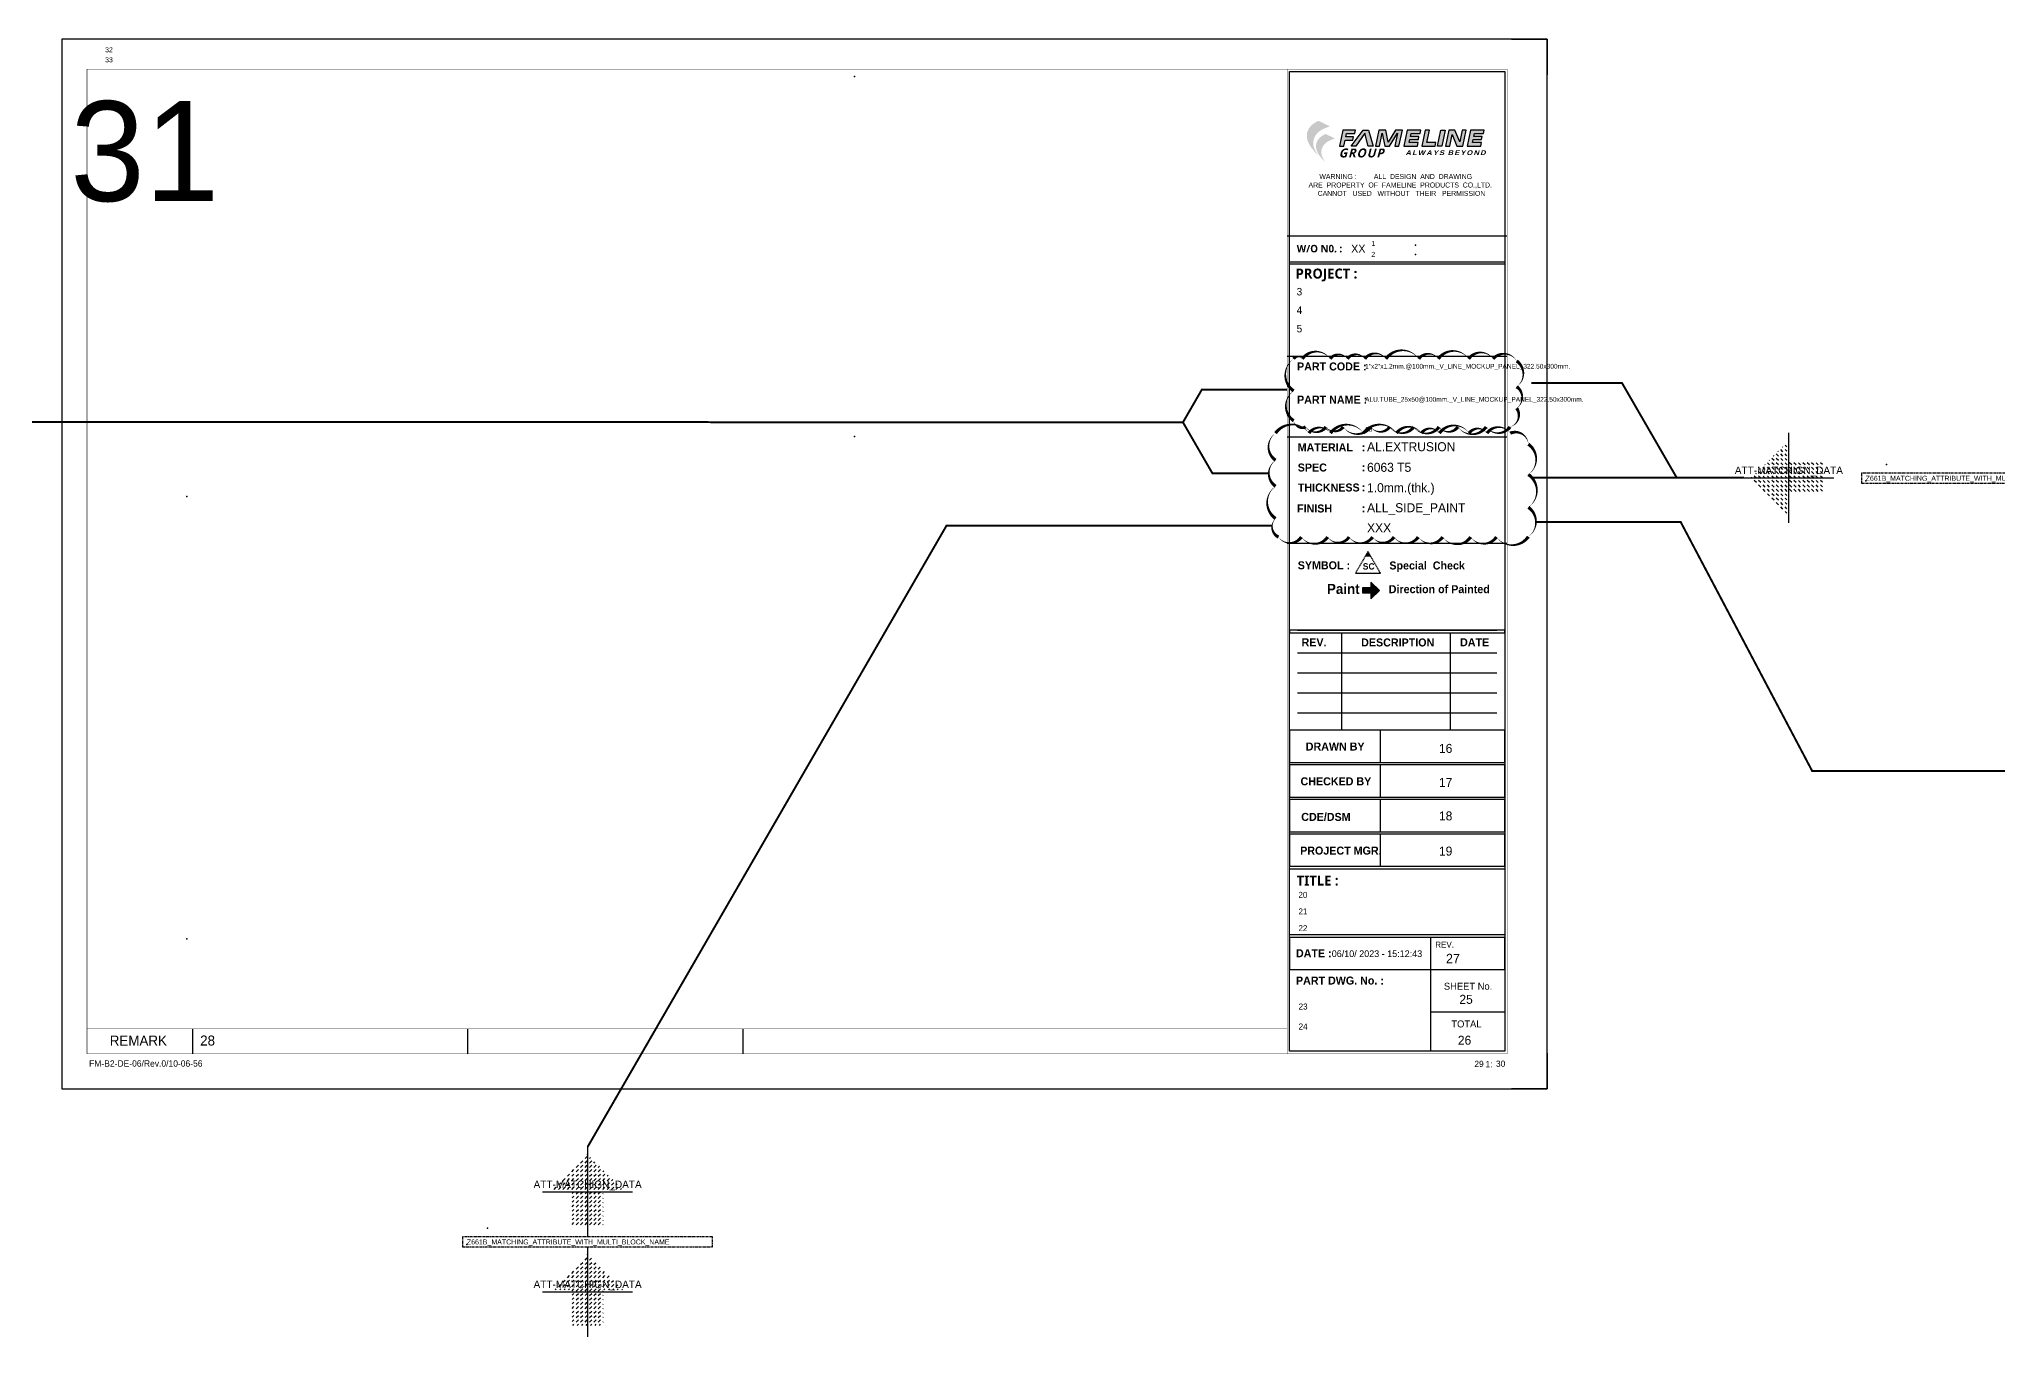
# Model space of a CAD drawing. Header units: millimetres. Extents: x -244126 to 368105, y -173968 to 259060.
# Drawn here: x 237522 to 257105, y 225066 to 238047 of the extents above; entities that cross this region are included whole.
import ezdxf
from ezdxf.enums import TextEntityAlignment as Align
from ezdxf.lldxf.tags import DXFTag

# ---------------------------------------------------------------- set-up
doc = ezdxf.new("R2010")
doc.units = ezdxf.units.MM
doc.header["$MEASUREMENT"] = 0
doc.linetypes.add('005_GG_TA_LINE', pattern=[13.75, 5, -1.25, 1.25, -1.25, 5])
doc.linetypes.add('HIDDEN', pattern=[9.525, 6.35, -3.175])
for name, color, linetype in [('000 - D I M 0.25', 6, 'Continuous'), ('000 - H A T C H', 8, 'Continuous'), ('000 - L I N E 0.1', 1, 'Continuous'), ('000 - T E X T', 4, 'Continuous'), ('000 - TITLEBLOCK', 4, 'Continuous'), ('001 - ASCESSORIES', 1, 'Continuous'), ('FL-Support ii', 5, 'Continuous'), ('T E X T', 4, 'Continuous')]:
    doc.layers.add(name, color=color, linetype=linetype)
doc.styles.add('BROWALLIA', font='BrowalliaUPC.ttf')
doc.styles.add('century gothic111111', font='CordiaUPC.ttf')
doc.styles.add('Cetury Gothic', font='GOTHIC.TTF')
doc.styles.add('MtXpl_Century_Gothic', font='GOTHICB.TTF')
doc.styles.add('MtXpl_Malgun_Gothic', font='malgunbd.ttf')
doc.styles.get("Standard").update_dxf_attribs({"font": 'arial.ttf'})
doc.styles.add('TA', font='Cordia New.ttf', dxfattribs={"height": 4.5})
tags = doc.linetypes.add('000-ADD-ATT', pattern='A,0.5,-0.3,["ADD-ATT",Standard,S=0.1,R=0,X=-0.2,Y=-0.05],-0.5', length=1.3).pattern_tags.tags
tags[6] = DXFTag(74, 10)
tags = doc.linetypes.add('000-MATCHATT', pattern='A,0.5,-0.3,["MATCHATT",Standard,S=0.1,R=0,X=-0.3,Y=-0.05],-0.5', length=1.3).pattern_tags.tags
tags[6] = DXFTag(74, 10)

# ---------------------------------------------------------------- blocks, each defined once
blk = doc.blocks.new('*U4700')
at = {"color": 0, "linetype": '005_GG_TA_LINE'}
blk.add_lwpolyline([(0, 0), (500, 0), (500, 20), (0, 20)], close=True, dxfattribs=at)
for p in [(8.6, 4.9), (50, 37.5)]:
    blk.add_point(p, dxfattribs=at)
blk.add_attdef('NAMEBLK', (8.6, 4.9), '', height=10, dxfattribs=at)
blk = doc.blocks.new('*U4713')
at = {"layer": '000 - H A T C H'}
h = blk.add_hatch(dxfattribs=at)
h.set_pattern_fill('DASH', color=8, scale=250, angle=45)
h.paths.add_polyline_path([(154, 20), (354, 20), (0, 373), (-354, 20), (-154, 20), (-154, -335), (154, -335)])
at = {"color": 250}
for p, q in [((0, 450), (0, -450)), ((-450, 0), (450, 0))]:
    blk.add_line(p, q, dxfattribs=at)
at = {"color": 3}
blk.add_point((0, 373), dxfattribs=at)
at = {"color": 0, "style": 'TA'}
for tag, p in [('TAG1', (0, 75)), ('TAG2', (0, -75))]:
    blk.add_attdef(tag, text='', height=75, dxfattribs=at).set_placement(p, align=Align.MIDDLE_CENTER)
blk = doc.blocks.new('A$Cfd196da9')
at = {"color": 0, "linetype": 'ByBlock', "const_width": 0.1}
blk.add_lwpolyline([(-143.5, -98), (96.5, -98), (96.5, 99), (-143.5, 99)], close=True, dxfattribs=at)
blk = doc.blocks.new('NEW LOGO FAMELINE')
h = blk.add_hatch(color=3)
h.dxf.hatch_style = 1
h.set_gradient(color1=(51, 51, 51), color2=(132, 132, 132), tint=1, name='INVHEMISPHERICAL')
edge = h.paths.add_edge_path()
edge.add_spline(control_points=[(167, -151.3), (166.2, -150.2), (164.6, -148), (161.9, -143.2), (159.3, -137.4), (158.4, -130.6), (159.4, -124.4), (161.9, -118.6), (166.8, -112.3), (175.3, -106.8), (182.7, -104.2), (186.7, -102.7)], knot_values=[0, 0, 0, 0, 3.999368, 8.221458, 16.423435, 22.935826, 28.683381, 35.030362, 41.70231, 52.106571, 65.045306, 65.045306, 65.045306, 65.045306], degree=3, periodic=0)
edge.add_line((186.7, -102.7), (167.5, -93.5))
edge.add_spline(control_points=[(167.5, -93.5), (165.3, -94.5), (160.7, -96.8), (154.8, -101.7), (150.3, -107.6), (148, -114.3), (147.8, -121.1), (149.6, -128.8), (153.3, -135.6), (157.9, -141.6), (162.1, -146.7), (165.3, -149.7), (167, -151.3)], knot_values=[0, 0, 0, 0, 7.114643, 15.455222, 22.761373, 29.246418, 36.248595, 42.954952, 52.716962, 59.173886, 65.493194, 72.469008, 72.469008, 72.469008, 72.469008], degree=3, periodic=0)
edge = h.paths.add_edge_path(flags=16)
edge.add_spline(control_points=[(174.4, -106.3), (174.1, -106.2), (172.5, -105.6), (168.6, -105.4), (162.7, -105.8), (156.2, -106.9), (152.6, -109.1), (151, -110.1)], knot_values=[0, 0, 0, 0, 1.056476, 5.025479, 11.599149, 18.811417, 24.352285, 24.352285, 24.352285, 24.352285], degree=3, periodic=0)
edge.add_spline(control_points=[(151, -110.1), (151.1, -109.8), (151.2, -109.5), (151.8, -108.3), (152.4, -107.3), (153.9, -105.1), (154.9, -104), (157.1, -101.7), (158.4, -100.5), (160.4, -99), (161.1, -98.5), (162.6, -97.6), (163.3, -97.1), (164.9, -96.2), (165.8, -95.8), (167, -95.2), (167.2, -95.1), (167.5, -95)], knot_values=[0.636744, 0.636744, 0.636744, 0.636744, 1.528083, 1.528083, 5.150301, 5.150301, 9.845601, 9.845601, 15.15015, 15.15015, 17.802424, 17.802424, 20.454698, 20.454698, 23.491903, 23.491903, 24.373762, 24.373762, 24.373762, 24.373762], degree=3, periodic=0)
edge.add_line((167.5, -95), (183.3, -102.6))
edge.add_spline(control_points=[(183.3, -102.6), (182.4, -102.9), (181.5, -103.2), (178.6, -104.4), (176.5, -105.2), (174.4, -106.3)], knot_values=[3.151221, 3.151221, 3.151221, 3.151221, 5.963358, 5.963358, 12.618488, 12.618488, 12.618488, 12.618488], degree=3, periodic=0)
h = blk.add_hatch(color=253)
h.dxf.hatch_style = 1
edge = h.paths.add_edge_path()
edge.add_spline(control_points=[(167.5, -95), (167.2, -95.1), (167, -95.2), (165.8, -95.8), (164.9, -96.2), (163.3, -97.1), (162.6, -97.6), (161.1, -98.5), (160.4, -99), (158.4, -100.5), (157.1, -101.7), (154.9, -104), (153.9, -105.1), (152.4, -107.3), (151.8, -108.3), (151.2, -109.5), (151.1, -109.8), (151, -110.1)], knot_values=[0.636744, 0.636744, 0.636744, 0.636744, 1.518603, 1.518603, 4.555808, 4.555808, 7.208082, 7.208082, 9.860357, 9.860357, 15.164905, 15.164905, 19.860205, 19.860205, 23.482423, 23.482423, 24.373762, 24.373762, 24.373762, 24.373762], degree=3, periodic=0)
edge.add_spline(control_points=[(151, -110.1), (152.6, -109.1), (156.2, -106.9), (162.7, -105.8), (168.6, -105.4), (172.5, -105.6), (174.1, -106.2), (174.4, -106.3)], knot_values=[0, 0, 0, 0, 5.540868, 12.753135, 19.326806, 23.295809, 24.352285, 24.352285, 24.352285, 24.352285], degree=3, periodic=0)
edge.add_spline(control_points=[(174.4, -106.3), (176.5, -105.2), (178.6, -104.4), (181.5, -103.2), (182.4, -102.9), (183.3, -102.6)], knot_values=[3.151221, 3.151221, 3.151221, 3.151221, 9.806351, 9.806351, 12.618488, 12.618488, 12.618488, 12.618488], degree=3, periodic=0)
edge.add_line((183.3, -102.6), (167.5, -95))
edge = h.paths.add_edge_path()
edge.add_spline(control_points=[(179.5, -116.8), (179.3, -116.9), (179.1, -117), (178.1, -117.4), (177.4, -117.8), (176, -118.5), (175.4, -118.9), (174.3, -119.6), (173.7, -120), (172, -121.3), (171, -122.3), (169.1, -124.2), (168.3, -125.1), (167.1, -126.9), (166.6, -127.7), (166.1, -128.8), (166, -129), (165.9, -129.2)], knot_values=[0.636744, 0.636744, 0.636744, 0.636744, 1.518603, 1.518603, 4.555808, 4.555808, 7.208082, 7.208082, 9.860357, 9.860357, 15.164905, 15.164905, 19.860205, 19.860205, 23.482423, 23.482423, 24.373762, 24.373762, 24.373762, 24.373762], degree=3, periodic=0)
edge.add_spline(control_points=[(165.9, -129.2), (166.3, -129), (166.6, -128.7), (167, -128.5)], knot_values=[0, 0, 0, 0, 1.522018, 1.522018, 1.522018, 1.522018], degree=3, periodic=0)
edge.add_spline(control_points=[(167, -128.5), (167.7, -128.1), (168.5, -127.7), (169.2, -127.3)], knot_values=[1.522018, 1.522018, 1.522018, 1.522018, 4.566053, 4.566053, 4.566053, 4.566053], degree=3, periodic=0)
edge.add_spline(control_points=[(169.2, -127.3), (169.5, -127.2), (170.2, -126.9), (171, -126.6), (171.6, -126.5)], knot_values=[4.566053, 4.566053, 4.566053, 4.566053, 5.540868, 7.610089, 7.610089, 7.610089, 7.610089], degree=3, periodic=0)
edge.add_spline(control_points=[(171.6, -126.5), (172.4, -126.3), (173.2, -126.1), (174, -126)], knot_values=[7.610089, 7.610089, 7.610089, 7.610089, 10.654125, 10.654125, 10.654125, 10.654125], degree=3, periodic=0)
edge.add_spline(control_points=[(174, -126), (174.6, -125.9), (175.8, -125.7), (177.1, -125.6), (177.8, -125.5)], knot_values=[10.654125, 10.654125, 10.654125, 10.654125, 12.753135, 15.220178, 15.220178, 15.220178, 15.220178], degree=3, periodic=0)
edge.add_spline(control_points=[(177.8, -125.5), (178.9, -125.5), (180.1, -125.4), (181.4, -125.4), (181.5, -125.4)], knot_values=[15.220178, 15.220178, 15.220178, 15.220178, 19.326806, 19.786231, 19.786231, 19.786231, 19.786231], degree=3, periodic=0)
edge.add_spline(control_points=[(181.5, -125.4), (182.1, -125.5), (182.8, -125.5), (183.4, -125.6)], knot_values=[19.786231, 19.786231, 19.786231, 19.786231, 22.069258, 22.069258, 22.069258, 22.069258], degree=3, periodic=0)
edge.add_spline(control_points=[(183.4, -125.6), (183.7, -125.6), (184.1, -125.7), (184.5, -125.8), (184.6, -125.9)], knot_values=[22.069258, 22.069258, 22.069258, 22.069258, 23.295809, 23.591276, 23.591276, 23.591276, 23.591276], degree=3, periodic=0)
edge.add_spline(control_points=[(184.6, -125.9), (184.8, -125.9), (185, -126), (185.2, -126.1)], knot_values=[23.591276, 23.591276, 23.591276, 23.591276, 24.352285, 24.352285, 24.352285, 24.352285], degree=3, periodic=0)
edge.add_spline(control_points=[(185.2, -126.1), (186.9, -125.2), (188.6, -124.5), (191, -123.5), (191.8, -123.3), (192.5, -123)], knot_values=[3.151221, 3.151221, 3.151221, 3.151221, 9.806351, 9.806351, 12.618488, 12.618488, 12.618488, 12.618488], degree=3, periodic=0)
edge.add_line((192.5, -123), (179.5, -116.8))
h = blk.add_hatch(color=3)
h.dxf.hatch_style = 1
h.set_gradient(color1=(51, 51, 51), color2=(132, 132, 132), tint=1, name='INVHEMISPHERICAL')
edge = h.paths.add_edge_path()
edge.add_spline(control_points=[(179.1, -163.1), (178.5, -162.2), (177.2, -160.4), (174.9, -156.5), (172.8, -151.7), (172, -146), (172.8, -140.9), (174.9, -136.2), (178.9, -131), (185.9, -126.5), (192, -124.3), (195.3, -123.1)], knot_values=[0, 0, 0, 0, 3.28902, 6.761203, 13.506384, 18.862075, 23.588778, 28.808439, 34.295348, 42.851654, 53.492273, 53.492273, 53.492273, 53.492273], degree=3, periodic=0)
edge.add_line((195.3, -123.1), (179.5, -115.6))
edge.add_spline(control_points=[(179.5, -115.6), (177.7, -116.4), (173.9, -118.3), (169.1, -122.3), (165.3, -127.2), (163.4, -132.7), (163.3, -138.3), (164.8, -144.6), (167.9, -150.2), (171.6, -155.1), (175.1, -159.3), (177.7, -161.8), (179.1, -163.1)], knot_values=[0, 0, 0, 0, 5.850974, 12.71014, 18.718608, 24.051811, 29.810295, 35.325501, 43.35363, 48.663707, 53.86061, 59.597414, 59.597414, 59.597414, 59.597414], degree=3, periodic=0)
edge = h.paths.add_edge_path(flags=16)
edge.add_spline(control_points=[(171.6, -126.5), (171, -126.6), (170.2, -126.9), (169.5, -127.2), (169.2, -127.3)], knot_values=[4.566053, 4.566053, 4.566053, 4.566053, 6.635274, 7.610089, 7.610089, 7.610089, 7.610089], degree=3, periodic=0)
edge.add_spline(control_points=[(169.2, -127.3), (168.5, -127.7), (167.7, -128.1), (167, -128.5)], knot_values=[1.522018, 1.522018, 1.522018, 1.522018, 4.566053, 4.566053, 4.566053, 4.566053], degree=3, periodic=0)
edge.add_spline(control_points=[(167, -128.5), (166.6, -128.7), (166.3, -129), (165.9, -129.2)], knot_values=[0, 0, 0, 0, 1.522018, 1.522018, 1.522018, 1.522018], degree=3, periodic=0)
edge.add_spline(control_points=[(165.9, -129.2), (166, -129), (166.1, -128.8), (166.6, -127.7), (167.1, -126.9), (168.3, -125.1), (169.1, -124.2), (171, -122.3), (172, -121.3), (173.7, -120), (174.3, -119.6), (175.4, -118.9), (176, -118.5), (177.4, -117.8), (178.1, -117.4), (179.1, -117), (179.3, -116.9), (179.5, -116.8)], knot_values=[0.636744, 0.636744, 0.636744, 0.636744, 1.528083, 1.528083, 5.150301, 5.150301, 9.845601, 9.845601, 15.15015, 15.15015, 17.802424, 17.802424, 20.454698, 20.454698, 23.491903, 23.491903, 24.373762, 24.373762, 24.373762, 24.373762], degree=3, periodic=0)
edge.add_line((179.5, -116.8), (192.5, -123))
edge.add_spline(control_points=[(192.5, -123), (191.8, -123.3), (191, -123.5), (188.6, -124.5), (186.9, -125.2), (185.2, -126.1)], knot_values=[3.151221, 3.151221, 3.151221, 3.151221, 5.963358, 5.963358, 12.618488, 12.618488, 12.618488, 12.618488], degree=3, periodic=0)
edge.add_spline(control_points=[(185.2, -126.1), (185, -126), (184.8, -125.9), (184.6, -125.9)], knot_values=[23.591276, 23.591276, 23.591276, 23.591276, 24.352285, 24.352285, 24.352285, 24.352285], degree=3, periodic=0)
edge.add_spline(control_points=[(184.6, -125.9), (184.5, -125.8), (184.1, -125.7), (183.7, -125.6), (183.4, -125.6)], knot_values=[22.069258, 22.069258, 22.069258, 22.069258, 22.364725, 23.591276, 23.591276, 23.591276, 23.591276], degree=3, periodic=0)
edge.add_spline(control_points=[(183.4, -125.6), (182.8, -125.5), (182.1, -125.5), (181.5, -125.4)], knot_values=[19.786231, 19.786231, 19.786231, 19.786231, 22.069258, 22.069258, 22.069258, 22.069258], degree=3, periodic=0)
edge.add_spline(control_points=[(181.5, -125.4), (181.4, -125.4), (180.1, -125.4), (178.9, -125.5), (177.8, -125.5)], knot_values=[15.220178, 15.220178, 15.220178, 15.220178, 15.679604, 19.786231, 19.786231, 19.786231, 19.786231], degree=3, periodic=0)
edge.add_spline(control_points=[(177.8, -125.5), (177.1, -125.6), (175.8, -125.7), (174.6, -125.9), (174, -126)], knot_values=[10.654125, 10.654125, 10.654125, 10.654125, 13.121167, 15.220178, 15.220178, 15.220178, 15.220178], degree=3, periodic=0)
edge.add_spline(control_points=[(174, -126), (173.2, -126.1), (172.4, -126.3), (171.6, -126.5)], knot_values=[7.610089, 7.610089, 7.610089, 7.610089, 10.654125, 10.654125, 10.654125, 10.654125], degree=3, periodic=0)
blk = doc.blocks.new('*U1676')
h = blk.add_hatch(color=3)
h.dxf.hatch_style = 1
h.paths.add_polyline_path([(1277.2, 943.1), (1281.8, 943.1), (1283.1, 949), (1290.7, 949), (1291.4, 952.2), (1283.8, 952.2), (1284.5, 955.5), (1292.6, 955.5), (1293.3, 958.9), (1280.6, 958.9)])
h.paths.add_polyline_path([(1289.1, 943.1), (1293.7, 943.1), (1302.6, 955.9), (1305.9, 943.1), (1311.1, 943.1), (1306.2, 958.9), (1300.9, 958.9)])
h.paths.add_polyline_path([(1320.1, 956), (1322.6, 943.1), (1327.3, 943.1), (1335.3, 956), (1332.6, 943.1), (1336.8, 943.1), (1340.2, 958.9), (1333.4, 958.9), (1326, 947.1), (1323.8, 958.9), (1316.8, 958.9), (1313.4, 943.1), (1317.3, 943.1)])
h.paths.add_polyline_path([(1341.7, 943.1), (1355.3, 943.1), (1356, 946.5), (1347, 946.5), (1347.7, 949.6), (1356.2, 949.6), (1356.8, 952.7), (1348.3, 952.7), (1349, 955.5), (1358, 955.5), (1358.7, 958.9), (1345, 958.9)])
h.paths.add_polyline_path([(1359.6, 943.1), (1372.9, 943.1), (1373.7, 946.5), (1364.7, 946.5), (1367.4, 958.9), (1362.9, 958.9)])
h.paths.add_polyline_path([(1375.3, 943.1), (1379.8, 943.1), (1383.1, 958.9), (1378.7, 958.9)])
h.paths.add_polyline_path([(1383.4, 943.1), (1387.5, 943.1), (1389.9, 954.5), (1394.7, 943.1), (1400.7, 943.1), (1404.1, 958.9), (1400.1, 958.9), (1397.6, 947.3), (1392.8, 958.9), (1386.8, 958.9)])
h.paths.add_polyline_path([(1404.9, 943.1), (1418.6, 943.1), (1419.3, 946.5), (1410.3, 946.5), (1410.9, 949.6), (1419.4, 949.6), (1420.1, 952.7), (1411.6, 952.7), (1412.2, 955.5), (1421.2, 955.5), (1421.9, 958.9), (1408.3, 958.9)])
h = blk.add_hatch(color=150)
h.dxf.hatch_style = 1
h.paths.add_polyline_path([(1305.8, 537.4), (1303, 532.4), (1308.7, 532.4)])
at = {"layer": 'FL-Support ii'}
blk.add_hatch(color=1, dxfattribs=at).paths.add_polyline_path([(1308.8, 501.1), (1308.8, 506.9), (1317.2, 498.5), (1308.8, 490.2), (1308.8, 496), (1300.5, 496), (1300.5, 501.1)])
at = {"color": 3, "linetype": 'Continuous'}
for p, q in [((1225, 853.2), (1445, 853.2)), ((1225, 732.9), (1445, 732.9)), ((1445, 651.8), (1225, 651.8)), ((1445, 651.8), (1225, 651.8)), ((1445, 545.6), (1225, 545.6)), ((1279.5, 456.2), (1279.5, 358.7)), ((1388, 456.2), (1388, 358.7)), ((1235.5, 436.2), (1434.5, 436.2)), ((1318.1, 358.7), (1318.1, 326.5)), ((1318.1, 324), (1318.1, 291.9)), ((1318.1, 289.4), (1318.1, 257.2)), ((1318.1, 254.7), (1318.1, 222.6)), ((1368.5, 151.4), (1368.5, 119.3)), ((1368.5, 119.3), (1368.5, 37.5)), ((1368.5, 77.1), (1442.5, 77.1))]:
    blk.add_line(p, q, dxfattribs=at)
at = {"color": 8, "linetype": 'Continuous'}
for p, q in [((1235.5, 458.7), (1434.5, 458.7)), ((1235.5, 416.2), (1434.5, 416.2)), ((1235.5, 396.2), (1434.5, 396.2)), ((1235.5, 376.2), (1434.5, 376.2))]:
    blk.add_line(p, q, dxfattribs=at)
at = {"color": 3}
for points in [[(1293.3, 958.9), (1280.6, 958.9), (1277.2, 943.1), (1281.8, 943.1), (1283.1, 949), (1290.7, 949), (1291.4, 952.2), (1283.8, 952.2), (1284.5, 955.5), (1292.6, 955.5), (1293.3, 958.9)], [(1289.1, 943.1), (1300.9, 958.9), (1306.2, 958.9), (1311.1, 943.1), (1305.9, 943.1), (1302.6, 955.9), (1293.7, 943.1), (1289.1, 943.1)], [(1313.4, 943.1), (1317.3, 943.1), (1320.1, 956), (1322.6, 943.1), (1327.3, 943.1), (1335.3, 956), (1332.6, 943.1), (1336.8, 943.1), (1340.2, 958.9), (1333.4, 958.9), (1326, 947.1), (1323.8, 958.9), (1316.8, 958.9), (1313.4, 943.1)], [(1367.4, 958.9), (1362.9, 958.9), (1359.6, 943.1), (1372.9, 943.1), (1373.7, 946.5), (1364.7, 946.5), (1367.4, 958.9)], [(1378.7, 958.9), (1383.1, 958.9), (1379.8, 943.1), (1375.3, 943.1), (1378.7, 958.9)], [(1383.4, 943.1), (1387.5, 943.1), (1389.9, 954.5), (1394.7, 943.1), (1400.7, 943.1), (1404.1, 958.9), (1400.1, 958.9), (1397.6, 947.3), (1392.8, 958.9), (1386.8, 958.9), (1383.4, 943.1)]]:
    blk.add_lwpolyline(points, dxfattribs=at)
for points in [[(1349, 955.5), (1358, 955.5), (1358.7, 958.9), (1345, 958.9), (1341.7, 943.1), (1355.3, 943.1), (1356, 946.5), (1347, 946.5), (1347.7, 949.6), (1356.2, 949.6), (1356.8, 952.7), (1348.3, 952.7)], [(1412.2, 955.5), (1421.2, 955.5), (1421.9, 958.9), (1408.3, 958.9), (1404.9, 943.1), (1418.6, 943.1), (1419.3, 946.5), (1410.3, 946.5), (1410.9, 949.6), (1419.4, 949.6), (1420.1, 952.7), (1411.6, 952.7)]]:
    blk.add_lwpolyline(points, close=True, dxfattribs=at)
at = {"color": 3, "linetype": 'Continuous'}
for points in [[(1442.5, 827.4), (1442.5, 824.9), (1227.5, 824.9), (1227.5, 827.4)], [(1442.5, 456.2), (1442.5, 458.7), (1227.5, 458.7), (1227.5, 456.2)], [(1442.5, 326.5), (1442.5, 358.7), (1227.5, 358.7), (1227.5, 326.5)], [(1442.5, 291.9), (1442.5, 324), (1227.5, 324), (1227.5, 291.9)], [(1442.5, 257.2), (1442.5, 289.4), (1227.5, 289.4), (1227.5, 257.2)], [(1442.5, 222.6), (1442.5, 254.7), (1227.5, 254.7), (1227.5, 222.6)], [(1442.5, 220.1), (1442.5, 153.9), (1227.5, 153.9), (1227.5, 220.1)], [(1442.5, 119.3), (1442.5, 151.4), (1227.5, 151.4), (1227.5, 119.3)], [(1442.5, 119.3), (1442.5, 37.5), (1227.5, 37.5), (1227.5, 119.3)]]:
    blk.add_lwpolyline(points, close=True, dxfattribs=at)
at = {"color": 150, "linetype": 'HIDDEN', "ltscale": 0.1}
blk.add_lwpolyline([(1293.3, 515.8), (1318.3, 515.8), (1305.8, 537.4), (1293.3, 515.8)], dxfattribs=at)
for p in [(792.5, 1012.5), (1353.3, 844), (1353.3, 834.7), (792.5, 652.5)]:
    blk.add_point(p)
at = {"linetype": '005_GG_TA_LINE'}
for p in [(125, 592.5), (125, 150)]:
    blk.add_point(p, dxfattribs=at)
at = {"layer": '000 - L I N E 0.1', "color": 21, "linetype": 'Continuous'}
for points in [[(35.6, 1050), (0, 1050), (0, 1014.4)], [(1449.4, 1050), (1485, 1050), (1485, 1014.4)], [(0, 35.6), (0, 0), (35.6, 0)], [(1485, 35.6), (1485, 0), (1449.4, 0)]]:
    blk.add_lwpolyline(points, dxfattribs=at)
at = {"layer": '000 - T E X T', "color": 3}
for p, q in [((130.7, 60), (130.7, 35)), ((405.9, 35), (405.9, 60)), ((681.1, 35), (681.1, 60))]:
    blk.add_line(p, q, dxfattribs=at)
at = {"layer": '000 - T E X T', "color": 3, "const_width": 0.5}
blk.add_lwpolyline([(1445, 35), (1225, 35), (1225, 1020), (1445, 1020)], close=True, dxfattribs=at)
at = {"layer": '000 - T E X T', "color": 3}
blk.add_lwpolyline([(1442.5, 37.5), (1227.5, 37.5), (1227.5, 1017.5), (1442.5, 1017.5)], close=True, dxfattribs=at)
at = {"layer": '000 - T E X T', "color": 3, "const_width": 0.5}
blk.add_lwpolyline([(25, 60), (1225, 60)], dxfattribs=at)
at = {"layer": '000 - TITLEBLOCK', "color": 250}
blk.add_lwpolyline([(0, 0), (1485, 0), (1485, 1050), (0, 1050)], close=True, dxfattribs=at)
at = {"layer": 'FL-Support ii', "color": 5}
blk.add_lwpolyline([(1308.8, 490.2), (1317.2, 498.5), (1308.8, 506.9), (1308.8, 501.1), (1300.5, 501.1), (1300.5, 496), (1308.8, 496)], close=True, dxfattribs=at)
at = {"color": 3, "xscale": 0.594778572591873, "yscale": 0.594778572591873, "zscale": 0.594778572591873}
blk.add_blockref('NEW LOGO FAMELINE', (1156.7, 1023.9), dxfattribs=at)
at = {"layer": '000 - T E X T', "color": 3, "xscale": 5, "yscale": 5, "zscale": 5}
blk.add_blockref('A$Cfd196da9', (742.5, 525), dxfattribs=at)
at = {"color": 4, "style": 'Cetury Gothic'}
blk.add_text(' 1:', height=6.25, dxfattribs=at).set_placement((1421, 21.6))
at = {"color": 2, "attachment_point": 1, "style": 'Cetury Gothic'}
for s, width, insert, char_height in [('{\\f@Meiryo UI|b1|i1|c0|p34;\\T1.1;GROUP}', 56.298, (1276.6, 940.6), 8.922), ('{\\fArial Black|b0|i1|c0|p34;\\T1.2;ALWAYS BEYOND}', 91.267, (1343.4, 938.8), 4.758)]:
    blk.add_mtext_dynamic_manual_height_columns(s, width=width, gutter_width=14.9, heights=[0], dxfattribs=dict(at, insert=insert, char_height=char_height))
at = {"color": 4, "insert": (47.8, 53.2), "char_height": 10, "width": 570.617, "attachment_point": 1, "style": 'BROWALLIA'}
blk.add_mtext('{\\fCentury Gothic|b0|i0|c0|p34;REMARK}', dxfattribs=at)
at = {"color": 4, "style": 'TA'}
blk.add_attdef('PAPER_SIZE', text='', height=6.25, dxfattribs=at).set_placement((1421.5, 24.9), align=Align.MIDDLE_RIGHT)
blk.add_attdef('SCALE_SIZE', text='', height=6.25, dxfattribs=at).set_placement((1433.8, 25.1), align=Align.MIDDLE_LEFT)
at = {"layer": '000 - D I M 0.25', "color": 2, "insert": (1297.5, 505.1), "char_height": 10, "width": 335.568, "attachment_point": 3, "style": 'BROWALLIA'}
blk.add_mtext('{\\fBrowalliaUPC|b1|i0|c222|p34;Paint}', dxfattribs=at)
at = {"layer": '000 - H A T C H', "color": 4, "insert": (27.2, 28.5), "char_height": 6.357, "attachment_point": 1, "style": 'century gothic111111'}
blk.add_mtext('FM-B2-DE-06/Rev.0/10-06-56', dxfattribs=at)
at = {"layer": '000 - T E X T', "linetype": '005_GG_TA_LINE', "insert": (1267.1, 138.5), "char_height": 6.719, "attachment_point": 1, "style": 'Cetury Gothic'}
blk.add_mtext(' 06/10/ 2023 - 15:12:43 ', dxfattribs=at)
at = {"layer": '000 - T E X T', "color": 250, "style": 'TA'}
for tag, height, p in [('SUPERLINK', 5, (43.2, 1039.4)), ('NAMEFILE', 5, (43.2, 1029.4)), ('SC', 100, (8.4, 938))]:
    blk.add_attdef(tag, text='', height=height, dxfattribs=at).set_placement(p, align=Align.MIDDLE_LEFT)
at = {"layer": '000 - T E X T', "color": 4, "style": 'TA'}
for tag, height, p in [('NAME_JOB_1', 5, (1309.2, 845.6)), ('NAME_JOB_2', 5, (1309.2, 834.7)), ('NAME_PROJECT_1', 7.5, (1234.5, 797.4)), ('NAME_PROJECT_2', 7.5, (1234.5, 778.9)), ('NAME_PROJECT_3', 7.5, (1234.5, 760.4)), ('CODE_VALUE_1', 4.75, (1302.9, 722.8)), ('CODE_VALUE_2', 4.75, (1302.9, 707.8)), ('PART_NAME_VALUE_1', 4.75, (1302.9, 689.7)), ('PART_NAME_VALUE_2', 4.75, (1302.9, 674.7)), ('PART_NAME_VALUE_3', 4.75, (1302.9, 659.7)), ('MATTERIAL_VALUE_1', 9, (1304.9, 642.3)), ('SPEC_VALUE', 9, (1304.9, 621.7)), ('THICKNESS_VALUE', 9, (1304.9, 601.3)), ('COATING_VALUE_1', 9, (1304.9, 581.3)), ('COATING_VALUE_2', 9, (1304.9, 561.2)), ('NAME_TITLE_1', 6, (1236.3, 194)), ('NAME_TITLE_2', 6, (1236.3, 177.4)), ('NAME_TITLE_3', 6, (1236.3, 160.7)), ('DRAWING_NO1', 6, (1236.5, 82.3)), ('DRAWING_NO2', 6, (1236.5, 62.3))]:
    blk.add_attdef(tag, text='', height=height, dxfattribs=at).set_placement(p, align=Align.MIDDLE_LEFT)
for tag, p in [('NAME_DAFT', (1383.5, 340.5)), ('NAME_CHECKED', (1383.5, 306.5)), ('NAME_DESIGNER', (1383.5, 273)), ('NAME_DESIGN_MGR', (1383.5, 237.8))]:
    blk.add_attdef(tag, text='', height=9, dxfattribs=at).set_placement(p, align=Align.MIDDLE_CENTER)
for tag, p, height in [('REV', (1383.8, 125.6), 9.38), ('NAME_REMARK', (138.2, 43.3), 10)]:
    blk.add_attdef(tag, p, '', height=height, dxfattribs=at)
at = {"layer": '000 - T E X T', "color": 4, "style": 'Cetury Gothic'}
for tag, p in [('SHEET_NO.', (1403.9, 85)), ('TOTAL_SHEET_NO.', (1402.4, 44.1))]:
    blk.add_attdef(tag, text='', height=9, dxfattribs=at).set_placement(p, align=Align.CENTER)
at = {"layer": 'T E X T', "color": 4, "linetype": '005_GG_TA_LINE'}
for s, height, style, p in [('ARE  PROPERTY  OF  FAMELINE  PRODUCTS  CO.,LTD.', 5, 'Cetury Gothic', (1246.4, 901.6)), (' WARNING :         ALL  DESIGN  AND  DRAWING', 5, 'Cetury Gothic', (1255.3, 910.1)), (' CANNOT   USED   WITHOUT   THEIR   PERMISSION', 5, 'Cetury Gothic', (1253.6, 893.2)), ('W/O N0. :', 7.5, 'MtXpl_Malgun_Gothic', (1234.6, 836.7)), ('XX', 8, 'Cetury Gothic', (1289, 836.4)), ('PROJECT :', 10, 'MtXpl_Malgun_Gothic', (1233.5, 810.5)), ('PART CODE :', 8, 'MtXpl_Century_Gothic', (1234.9, 718.6)), ('PART NAME :', 8, 'MtXpl_Century_Gothic', (1234.9, 685.4)), ('MATERIAL', 8, 'MtXpl_Century_Gothic', (1235.5, 637.7)), (':', 8, 'MtXpl_Century_Gothic', (1299.5, 637.7)), ('SPEC', 8, 'MtXpl_Century_Gothic', (1235.6, 617.5)), (':', 8, 'MtXpl_Century_Gothic', (1299.5, 617.7)), ('THICKNESS', 8, 'MtXpl_Century_Gothic', (1235.7, 597.5)), (':', 8, 'MtXpl_Century_Gothic', (1299.5, 597.7)), ('FINISH', 8, 'MtXpl_Century_Gothic', (1234.9, 576.5)), (':', 8, 'MtXpl_Century_Gothic', (1299.5, 576.7)), ('SYMBOL :', 8, 'MtXpl_Century_Gothic', (1235.6, 519.7)), ('Special  Check', 8, 'MtXpl_Century_Gothic', (1327.2, 519.5)), ('Direction of Painted', 8, 'MtXpl_Century_Gothic', (1326.6, 495.8)), ('REV.', 8, 'MtXpl_Century_Gothic', (1239.4, 442.7)), ('DESCRIPTION', 8, 'MtXpl_Century_Gothic', (1299, 442.5)), ('DATE', 8, 'MtXpl_Century_Gothic', (1397.9, 442.7)), ('DRAWN BY', 8, 'MtXpl_Century_Gothic', (1243.6, 338.4)), ('CHECKED BY', 8, 'MtXpl_Century_Gothic', (1238.4, 303.6)), ('CDE/DSM', 8, 'MtXpl_Century_Gothic', (1239.1, 268)), ('PROJECT MGR.', 8, 'MtXpl_Century_Gothic', (1238, 234.3)), ('TITLE :', 10, 'MtXpl_Malgun_Gothic', (1234.5, 203.3)), ('DATE :', 8, 'MtXpl_Century_Gothic', (1233.8, 131.6)), ('REV.', 6, 'Cetury Gothic', (1373.1, 141.2)), ('PART DWG. No. :', 8, 'MtXpl_Century_Gothic', (1233.8, 104.3)), ('SHEET No.', 7, 'Cetury Gothic', (1381.7, 99.1)), ('TOTAL', 7, 'Cetury Gothic', (1389.2, 61.4))]:
    blk.add_text(s, height=height, dxfattribs=dict(at, style=style)).set_placement(p)
at = {"layer": 'T E X T', "color": 150, "insert": (1300.6, 525.8), "char_height": 6.4, "attachment_point": 1, "style": 'Cetury Gothic'}
blk.add_mtext('{\\fCentury Gothic|b1|i0|c0|p34;SC}', dxfattribs=at)
blk = doc.blocks.new('*U4719')
at = {"color": 0, "linetype": '005_GG_TA_LINE'}
blk.add_lwpolyline([(0, 0), (419.2, 0), (419.2, 20), (0, 20)], close=True, dxfattribs=at)
for p in [(8.6, 4.9), (50, 37.5)]:
    blk.add_point(p, dxfattribs=at)
blk.add_attdef('NAMEBLK', (8.6, 4.9), '', height=10, dxfattribs=at)
blk = doc.blocks.new('*U4709')
at = {"layer": '000 - H A T C H'}
h = blk.add_hatch(dxfattribs=at)
h.set_pattern_fill('DASH', color=8, scale=250, angle=135)
h.paths.add_polyline_path([(-20, 154), (-20, 354), (-373, 0), (-20, -354), (-20, -154), (335, -154), (335, 154)])
at = {"color": 250}
for p, q in [((0, -450), (0, 450)), ((-450, 0), (450, 0))]:
    blk.add_line(p, q, dxfattribs=at)
at = {"color": 3}
blk.add_point((-373, 0), dxfattribs=at)
at = {"color": 0, "style": 'TA'}
for tag, p in [('TAG1', (0, 75)), ('TAG2', (0, -75))]:
    blk.add_attdef(tag, text='', height=75, dxfattribs=at).set_placement(p, align=Align.MIDDLE_CENTER)

msp = doc.modelspace()

# ---------------------------------------------------------------- linework, layer by layer
at = {"color": 3, "linetype": '000-ADD-ATT'}
for points in [[(250064.27928, 234848.63513, 0, 33.33333, 0.52056705), (250064.27928, 234528.05853, 0, 33.33333, 0.52056705), (250064.27928, 234229.8164, 0, 33.33333, 0.52056705), (250184.74819, 234168.12032, 0, 33.33333, 0.52056705), (250387.33514, 234168.12032, 0, 33.33333, 0.52056705), (250559.80033, 234168.12032, 0, 33.33333, 0.52056705), (250835.88093, 234168.12032, 0, 33.33333, 0.52056705), (251024.64809, 234168.12032, 0, 33.33333, 0.52056705), (251264.98644, 234168.12032, 0, 33.33333, 0.52056705), (251517.72547, 234168.12032, 0, 33.33333, 0.52056705), (251707.11826, 234168.12032, 0, 33.33333, 0.52056705), (251989.42973, 234168.12032, 0, 33.33333, 0.52056705), (252227.62161, 234168.12032, 0, 33.33333, 0.52056705), (252294.204, 234355.04502, 0, 33.33333, 0.52056705), (252294.204, 234569.89024, 0, 33.33333, 0.52056705), (252294.204, 234827.02394, 0, 33.33333, 0.52056705), (252058.94089, 234848.63513, 0, 33.33333, 0.52056705), (251814.3096, 234848.63513, 0, 33.33333, 0.52056705), (251510.8895, 234848.63513, 0, 33.33333, 0.52056705), (251315.64225, 234848.63513, 0, 33.33333, 0.52056705), (250986.87143, 234848.63513, 0, 33.33333, 0.52056705), (250776.44631, 234848.63513, 0, 33.33333, 0.52056705), (250602.00759, 234848.63513, 0, 33.33333, 0.52056705), (250430.18839, 234848.63513, 0, 33.33333, 0.52056705), (250151.29499, 234848.63513, 0, 33.33333, 0.52056705)], [(249883.68046, 234105.14094, 0, 33.33333, 0.52056705), (249883.68046, 233833.89243, 0, 33.33333, 0.52056705), (249883.68046, 233573.5848, 0, 33.33333, 0.52056705), (249883.68046, 233251.23813, 0, 33.33333, 0.52056705), (249912.38966, 233066.39406, 0, 33.33333, 0.52056705), (250142.17369, 233066.39406, 0, 33.33333, 0.52056705), (250404.97875, 233066.39406, 0, 33.33333, 0.52056705), (250619.70698, 233066.39406, 0, 33.33333, 0.52056705), (250853.92128, 233066.39406, 0, 33.33333, 0.52056705), (251069.18868, 233066.39406, 0, 33.33333, 0.52056705), (251310.26455, 233066.39406, 0, 33.33333, 0.52056705), (251554.56014, 233066.39406, 0, 33.33333, 0.52056705), (251834.61324, 233066.39406, 0, 33.33333, 0.52056705), (252092.42343, 233066.39406, 0, 33.33333, 0.52056705), (252410.96871, 233070.19037, 0, 33.33333, 0.52056705), (252410.96871, 233363.65636, 0, 33.33333, 0.52056705), (252410.96871, 233691.8931, 0, 33.33333, 0.52056705), (252410.96871, 233994.48412, 0, 33.33333, 0.52056705), (252230.72309, 234105.14094, 0, 33.33333, 0.52056705), (251997.69901, 234105.14094, 0, 33.33333, 0.52056705), (251819.1403, 234105.14094, 0, 33.33333, 0.52056705), (251522.14942, 234105.14094, 0, 33.33333, 0.52056705), (251341.1238, 234105.14094, 0, 33.33333, 0.52056705), (251093.42031, 234105.14094, 0, 33.33333, 0.52056705), (250762.42673, 234105.14094, 0, 33.33333, 0.52056705), (250433.66609, 234105.14094, 0, 33.33333, 0.52056705), (250217.16778, 234105.14094, 0, 33.33333, 0.52056705)]]:
    msp.add_lwpolyline(points, format="xyseb", close=True, dxfattribs=at)
at = {"color": 3, "linetype": '000-MATCHATT', "ltscale": 700, "const_width": 20}
for points in [[(254565.83039, 233658.61868), (253895.14855, 233658.61868), (253348.07063, 234606.18544), (252440.75165, 234606.18544)], [(253895.14855, 233658.61868), (252447.77719, 233658.61868)]]:
    msp.add_lwpolyline(points, dxfattribs=at)
at = {"color": 3, "linetype": '000-MATCHATT', "ltscale": 1300, "const_width": 20}
for points in [[(233972.1215, 226921.87132), (233972.1215, 234219.11189), (248957.68663, 234213.67182), (249146.38848, 234540.513), (249999.37975, 234540.513)], [(249815.92667, 233703.73861), (249252.22431, 233703.73861), (248957.75043, 234213.78232)], [(243005.50116, 226965.5711), (246592.50706, 233178.44756), (249848.97308, 233178.44756)]]:
    msp.add_lwpolyline(points, dxfattribs=at)
at = {"color": 3, "linetype": '000-ADD-ATT', "ltscale": 700, "const_width": 20}
msp.add_lwpolyline([(252487.35307, 233216.92337), (253934.0052, 233216.92337), (255248.44285, 230726.93665), (264522.79292, 230726.93665)], dxfattribs=at)

# ---------------------------------------------------------------- block references
at = {"xscale": 10, "yscale": 10, "zscale": 10}
msp.add_blockref('*U1676', (237749.37975, 227546.78777), dxfattribs=at).add_auto_attribs({'NAME_JOB_1': '1', 'NAME_JOB_2': '2', 'NAME_PROJECT_1': '3', 'NAME_PROJECT_2': '4', 'NAME_PROJECT_3': '5', 'CODE_VALUE_1': '1"x2"x1.2mm.@100mm._V_LINE_MOCKUP_PANEL_322.50x300mm.', 'PART_NAME_VALUE_1': 'ALU.TUBE_25x50@100mm._V_LINE_MOCKUP_PANEL_322.50x300mm.', 'PART_NAME_VALUE_3': '10', 'MATTERIAL_VALUE_1': 'AL.EXTRUSION', 'SPEC_VALUE': '6063 T5', 'THICKNESS_VALUE': '1.0mm.(thk.)', 'COATING_VALUE_1': 'ALL_SIDE_PAINT', 'COATING_VALUE_2': 'XXX', 'NAME_DAFT': '16', 'NAME_CHECKED': '17', 'NAME_DESIGNER': '18', 'NAME_DESIGN_MGR': '19', 'NAME_TITLE_1': '20', 'NAME_TITLE_2': '21', 'NAME_TITLE_3': '22', 'DRAWING_NO1': '23', 'DRAWING_NO2': '24', 'SHEET_NO.': '25', 'TOTAL_SHEET_NO.': '26', 'REV': '27', 'NAME_REMARK': '28', 'PAPER_SIZE': '29', 'SCALE_SIZE': '30', 'SC': '31', 'SUPERLINK': '32', 'NAMEFILE': '33'})
at = {"color": 3}
for name, p in [('*U4709', (255015.83039, 233658.61868)), ('*U4713', (243005.50116, 226515.5711)), ('*U4713', (243005.50116, 225515.5711))]:
    msp.add_blockref(name, p, dxfattribs=at).add_auto_attribs({'TAG1': 'ATT-MATCHIGN_DATA'})
at = {"layer": '001 - ASCESSORIES', "color": 3, "linetype": '005_GG_TA_LINE', "xscale": 5, "yscale": 5, "zscale": 5}
for name, p in [('*U4719', (255740.74426, 233604.70065)), ('*U4700', (241755.50116, 225965.5711))]:
    msp.add_blockref(name, p, dxfattribs=at).add_auto_attribs({'NAMEBLK': 'Z661B_MATCHING_ATTRIBUTE_WITH_MULTI_BLOCK_NAME'})

doc.saveas('drawing.dxf')
